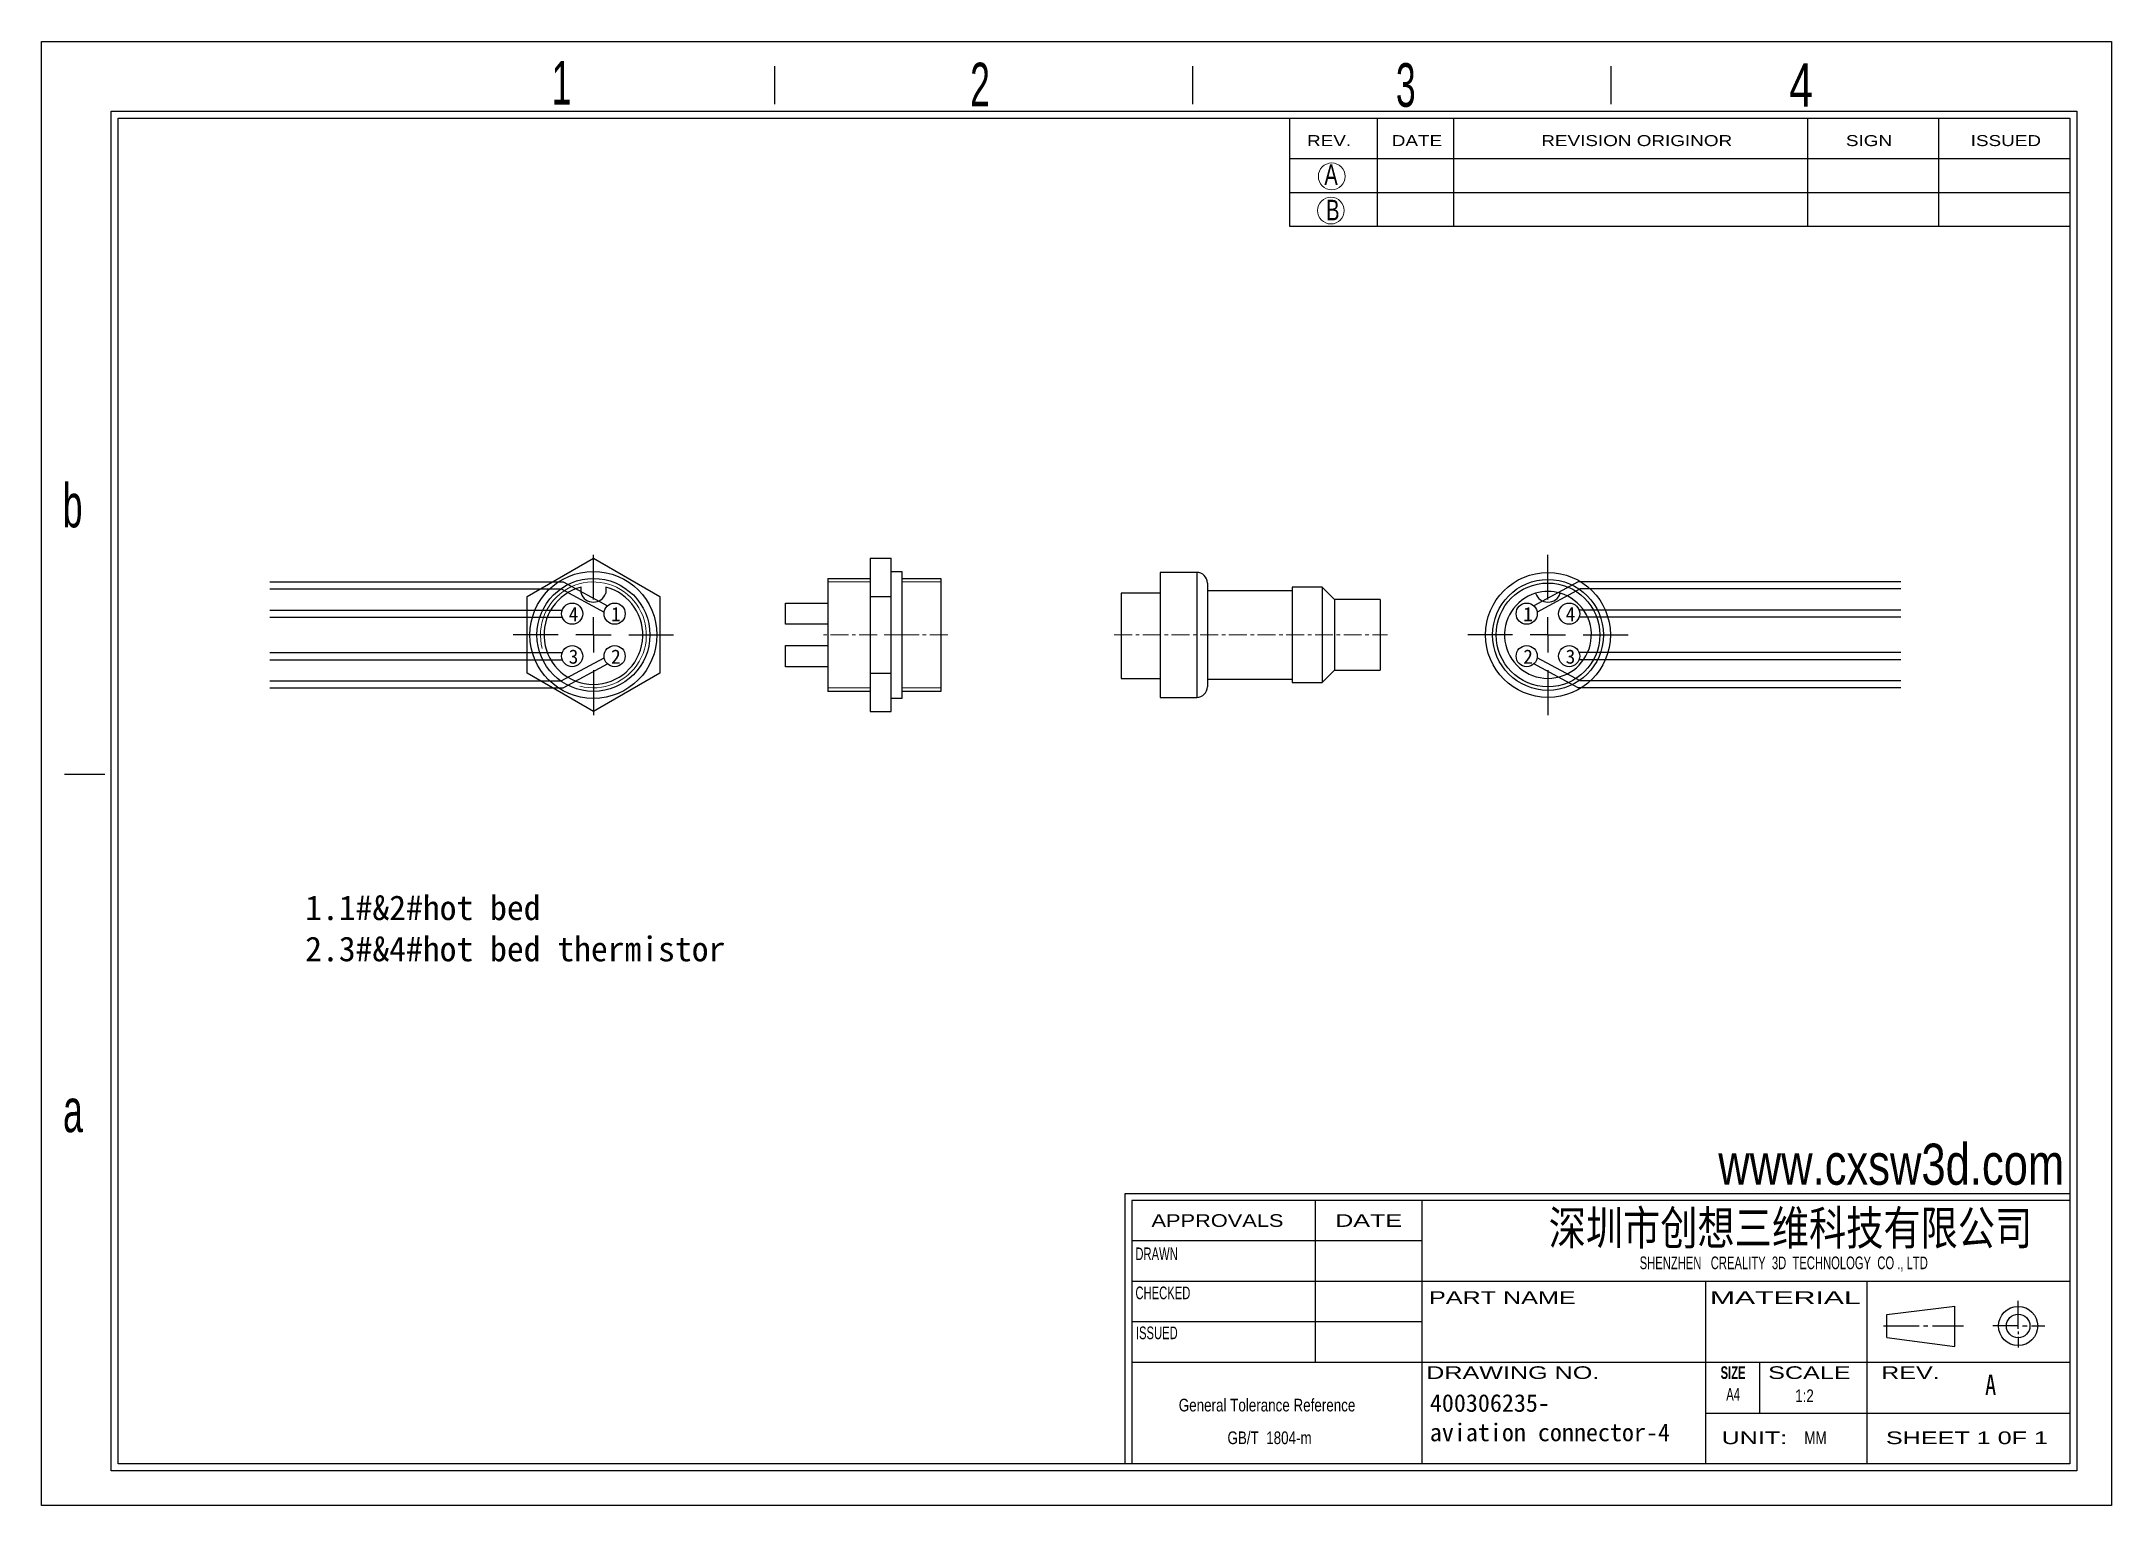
# Model space of a CAD drawing. Header units: millimetres. Extents: x 5352 to 5939, y -2514 to -2099.
import ezdxf

# ---------------------------------------------------------------- set-up
doc = ezdxf.new("R2010")
doc.units = ezdxf.units.MM
doc.header["$LTSCALE"] = 0.4
doc.linetypes.add('CENTER', pattern=[50.8, 31.75, -6.35, 6.35, -6.35])
doc.linetypes.add('CENTERX2', pattern=[20.32, 12.7, -2.54, 2.54, -2.54])
doc.layers.add('SLD-0', color=179, linetype='Continuous')
doc.layers.add('中心线', color=1, linetype='CENTER')
doc.styles.add('SLDTEXTSTYLE0', font='arial.ttf', dxfattribs={"width": 0.7584})
doc.styles.add('SLDTEXTSTYLE1', font='arial.ttf', dxfattribs={"width": 0.63516})
doc.styles.add('SLDTEXTSTYLE2', font='GOTHIC.TTF', dxfattribs={"width": 0.7304})
doc.styles.add('SLDTEXTSTYLE3', font='GOTHIC.TTF', dxfattribs={"width": 0.61171})
doc.styles.add('SLDTEXTSTYLE4', font='arialbd.ttf', dxfattribs={"width": 0.63516})
doc.styles.add('SLDTEXTSTYLE5', font='arial.ttf', dxfattribs={"width": 1.422})
doc.styles.add('SLDTEXTSTYLE6', font='arial.ttf', dxfattribs={"width": 1.2324})
doc.styles.add('SLDTEXTSTYLE7', font='arial.ttf', dxfattribs={"width": 1.7064})
doc.styles.add('SLDTEXTSTYLE8', font='', dxfattribs={"width": 0.8, "bigfont": 'bigfont'})
doc.styles.add('SLDTEXTSTYLE9', font='', dxfattribs={"width": 0.8})
doc.styles.get("Standard").update_dxf_attribs({"font": ''})
doc.styles.get('SLDTEXTSTYLE8').set_extended_font_data('宋体', bold=True)
doc.styles.get('SLDTEXTSTYLE9').set_extended_font_data('宋体')
doc.styles.get('Standard').set_extended_font_data('SimSun')

# ---------------------------------------------------------------- blocks, each defined once
blk = doc.blocks.new('SW_CENTERMARKSYMBOL_4')
at = {"layer": '中心线', "color": 0}
for p, q in [((0, 10), (0, 23)), ((-10, 0), (-23, 0)), ((0, 0), (-5, 0)), ((0, 0), (0, 5)), ((0, 0), (0, -5)), ((0, 0), (5, 0)), ((10, 0), (23, 0)), ((0, -10), (0, -23))]:
    blk.add_line(p, q, dxfattribs=at)
blk = doc.blocks.new('SW_NOTE_0')
at = {"layer": 'SLD-0', "color": 0, "char_height": 3.5853, "attachment_point": 2, "style": 'SLDTEXTSTYLE0'}
for s, insert in [('General Tolerance Reference ', (26.04, 4.62)), (' GB/T  1804-m', (26.22, -4.64))]:
    blk.add_mtext(s, dxfattribs=dict(at, insert=insert))

msp = doc.modelspace()

# ---------------------------------------------------------------- linework, layer by layer
at = {"color": 7, "linetype": 'Continuous', "lineweight": 25}
for p, q in [((5490.08, -2256.13), (5508.88, -2245.28)), ((5508.88, -2245.28), (5527.68, -2256.13)), ((5587.28, -2245.28), (5587.28, -2256.13)), ((5587.28, -2245.28), (5593.28, -2245.28)), ((5593.28, -2256.13), (5593.28, -2245.28)), ((5575.28, -2250.99), (5587.28, -2250.99)), ((5575.28, -2250.99), (5575.28, -2282.99)), ((5593.28, -2248.99), (5596.28, -2248.99)), ((5596.28, -2248.99), (5596.28, -2284.99)), ((5596.28, -2250.99), (5607.28, -2250.99)), ((5607.28, -2250.99), (5607.28, -2282.99)), ((5679.85, -2249.29), (5669.45, -2249.29)), ((5669.45, -2249.29), (5669.45, -2284.69)), ((5682.85, -2252.29), (5682.85, -2281.69)), ((5490.08, -2277.84), (5490.08, -2256.13)), ((5505.38, -2255.2), (5505.38, -2253.43)), ((5512.38, -2253.43), (5512.38, -2255.2)), ((5527.68, -2256.13), (5527.68, -2277.84)), ((5563.28, -2257.98), (5575.28, -2257.98)), ((5563.28, -2260.98), (5563.28, -2257.98)), ((5587.28, -2256.13), (5587.28, -2277.84)), ((5587.28, -2256.13), (5593.28, -2256.13)), ((5593.28, -2277.84), (5593.28, -2256.13)), ((5658.45, -2255.2), (5658.45, -2279.29)), ((5669.45, -2255.2), (5658.45, -2255.2)), ((5706.85, -2254.49), (5682.85, -2254.49)), ((5715.35, -2253.49), (5706.85, -2253.49)), ((5706.85, -2253.49), (5706.85, -2280.49)), ((5718.85, -2256.99), (5715.35, -2253.49)), ((5715.35, -2253.49), (5715.35, -2280.49)), ((5731.85, -2256.99), (5718.85, -2256.99)), ((5718.85, -2256.99), (5718.85, -2276.99)), ((5731.85, -2256.99), (5731.85, -2276.99)), ((5563.28, -2263.98), (5563.28, -2260.98)), ((5575.28, -2263.98), (5563.28, -2263.98)), ((5563.28, -2270), (5575.28, -2270)), ((5563.28, -2273), (5563.28, -2270)), ((5563.28, -2276), (5563.28, -2273)), ((5508.88, -2288.7), (5490.08, -2277.84)), ((5527.68, -2277.84), (5508.88, -2288.7)), ((5575.28, -2276), (5563.28, -2276)), ((5587.28, -2277.84), (5593.28, -2277.84)), ((5587.28, -2277.84), (5587.28, -2288.7)), ((5593.28, -2288.7), (5593.28, -2277.84)), ((5658.45, -2279.29), (5669.45, -2279.29)), ((5682.85, -2279.49), (5706.85, -2279.49)), ((5706.85, -2280.49), (5715.35, -2280.49)), ((5715.35, -2280.49), (5718.85, -2276.99)), ((5718.85, -2276.99), (5731.85, -2276.99)), ((5587.28, -2282.99), (5575.28, -2282.99)), ((5596.28, -2284.99), (5593.28, -2284.99)), ((5607.28, -2282.99), (5596.28, -2282.99)), ((5669.45, -2284.69), (5679.85, -2284.69)), ((5587.28, -2288.7), (5593.28, -2288.7))]:
    msp.add_line(p, q, dxfattribs=at)
for p, q in [((5417.21, -2251.98), (5500.29, -2251.98)), ((5500.29, -2251.98), (5512.87, -2258.76)), ((5787.94, -2251.98), (5775.36, -2258.76)), ((5879.35, -2251.98), (5787.94, -2251.98)), ((5417.21, -2253.98), (5499.78, -2253.98)), ((5499.78, -2253.98), (5511.92, -2260.52)), ((5788.44, -2253.98), (5776.3, -2260.52)), ((5879.35, -2253.98), (5788.44, -2253.98)), ((5417.21, -2259.98), (5500.04, -2259.98)), ((5417.21, -2261.98), (5500.04, -2261.98)), ((5879.35, -2259.98), (5788.19, -2259.98)), ((5879.35, -2261.98), (5788.19, -2261.98)), ((5417.21, -2272), (5500.04, -2272)), ((5417.21, -2274), (5500.04, -2274)), ((5499.78, -2280), (5511.92, -2273.46)), ((5500.29, -2282), (5512.87, -2275.22)), ((5787.94, -2282), (5775.36, -2275.22)), ((5788.44, -2280), (5776.3, -2273.46)), ((5879.35, -2272), (5788.19, -2272)), ((5879.35, -2274), (5788.19, -2274)), ((5417.21, -2280), (5499.78, -2280)), ((5879.35, -2280), (5788.44, -2280)), ((5417.21, -2282), (5500.29, -2282)), ((5879.35, -2282), (5787.94, -2282))]:
    msp.add_line(p, q)
at = {"color": 7, "linetype": 'Continuous', "lineweight": 18}
for p, q in [((5575.28, -2251.99), (5587.28, -2251.99)), ((5607.28, -2251.99), (5596.28, -2251.99)), ((5575.28, -2281.99), (5587.28, -2281.99)), ((5607.28, -2281.99), (5596.28, -2281.99))]:
    msp.add_line(p, q, dxfattribs=at)
at = {"color": 8, "linetype": 'Continuous', "lineweight": 25}
msp.add_line((5679.85, -2249.29), (5679.85, -2284.69), dxfattribs=at)
at = {"color": 7, "linetype": 'Continuous', "lineweight": 25}
for centre, radius in [((5508.88, -2266.99), 18), ((5508.88, -2266.99), 16), ((5779.35, -2266.99), 17.7), ((5779.35, -2266.99), 15.7), ((5779.35, -2266.99), 14.7), ((5502.86, -2260.98), 3), ((5514.89, -2260.98), 3), ((5773.34, -2260.98), 3), ((5785.36, -2260.98), 3), ((5502.86, -2273), 3), ((5514.89, -2273), 3), ((5773.34, -2273), 3), ((5785.36, -2273), 3)]:
    msp.add_circle(centre, radius, dxfattribs=at)
at = {"color": 7, "linetype": 'Continuous', "lineweight": 18}
msp.add_arc((5508.88, -2266.99), 15, 255, 195, dxfattribs=at)
msp.add_arc((5508.88, -2266.99), 15, 255, 195, dxfattribs=at)
at = {"color": 7, "linetype": 'Continuous', "lineweight": 25}
for centre, radius, start, end in [((5679.85, -2252.29), 3, 0, 90), ((5508.88, -2266.99), 14, 104.47751, 75.52249), ((5508.88, -2253.99), 3.7, 199.04873, 340.95127), ((5779.35, -2266.99), 12.3, 106.53212, 73.46788), ((5779.35, -2266.99), 12.3, 73.46788, 106.53212), ((5779.35, -2253.99), 3.7, 199.04873, 340.95127), ((5679.85, -2281.69), 3, 270, 0)]:
    msp.add_arc(centre, radius, start, end, dxfattribs=at)
at = {"layer": 'SLD-0'}
for p, q in [((5352.47, -2098.87), (5939.06, -2098.87)), ((5352.47, -2513.63), (5352.47, -2098.87)), ((5939.06, -2098.87), (5939.06, -2513.63)), ((5374.19, -2501.77), (5374.19, -2120.59)), ((5374.19, -2120.59), (5927.21, -2120.59)), ((5852.88, -2120.59), (5852.88, -2151.19)), ((5890.04, -2120.59), (5890.04, -2151.19)), ((5927.21, -2120.59), (5927.21, -2501.77)), ((5927.21, -2501.77), (5374.19, -2501.77)), ((5939.06, -2513.63), (5352.47, -2513.63))]:
    msp.add_line(p, q, dxfattribs=at)
at = {"layer": 'SLD-0', "color": 6, "linetype": 'Continuous'}
for p, q in [((5560.25, -2116.64), (5560.25, -2105.87)), ((5678.75, -2116.64), (5678.75, -2105.87)), ((5797.25, -2116.64), (5797.25, -2105.87)), ((5372.22, -2503.75), (5372.22, -2118.62)), ((5372.22, -2118.62), (5929.18, -2118.62)), ((5929.18, -2118.62), (5929.18, -2503.75)), ((5370.45, -2306.51), (5358.98, -2306.51)), ((5929.18, -2503.75), (5372.22, -2503.75))]:
    msp.add_line(p, q, dxfattribs=at)
at = {"layer": 'SLD-0', "color": 179, "linetype": 'Continuous'}
for p, q in [((5706.16, -2120.59), (5706.16, -2151.19)), ((5730.94, -2120.59), (5730.94, -2151.19)), ((5752.62, -2120.59), (5752.62, -2151.19)), ((5706.16, -2132.06), (5927.21, -2132.06)), ((5706.16, -2141.62), (5927.21, -2141.62)), ((5706.16, -2151.19), (5927.21, -2151.19)), ((5927.21, -2425.29), (5659.5, -2425.29)), ((5659.5, -2425.29), (5659.5, -2501.77)), ((5927.21, -2427.2), (5661.42, -2427.2)), ((5661.42, -2427.2), (5661.42, -2501.77)), ((5713.41, -2427.2), (5713.41, -2473.09)), ((5743.64, -2427.2), (5743.64, -2501.77)), ((5743.64, -2438.67), (5661.42, -2438.67)), ((5927.21, -2450.15), (5661.42, -2450.15)), ((5823.95, -2450.15), (5823.95, -2501.77)), ((5869.84, -2501.77), (5869.84, -2450.15)), ((5875.35, -2459.5), (5894.62, -2457.14)), ((5894.62, -2468.52), (5894.62, -2457.14)), ((5912.58, -2463.51), (5912.58, -2455.58)), ((5743.64, -2461.62), (5661.42, -2461.62)), ((5874.42, -2462.75), (5884.5, -2462.75)), ((5875.35, -2466), (5875.35, -2459.5)), ((5885.77, -2462.75), (5887.03, -2462.75)), ((5888.29, -2462.75), (5897.12, -2462.75)), ((5912.58, -2462.75), (5905.38, -2462.75)), ((5913.84, -2462.75), (5915.11, -2462.75)), ((5916.37, -2462.75), (5920.15, -2462.75)), ((5875.35, -2466), (5894.62, -2468.52)), ((5912.58, -2464.28), (5912.58, -2465.05)), ((5912.58, -2465.81), (5912.58, -2468.88)), ((5927.21, -2473.09), (5661.42, -2473.09)), ((5839.25, -2473.09), (5839.25, -2487.43)), ((5823.95, -2487.43), (5927.21, -2487.43))]:
    msp.add_line(p, q, dxfattribs=at)
at = {"layer": 'SLD-0', "lineweight": 18}
for centre in [(5718.09, -2137.09), (5717.84, -2146.78)]:
    msp.add_circle(centre, 3.79, dxfattribs=at)
at = {"layer": 'SLD-0', "color": 179, "linetype": 'Continuous'}
for radius in [5.54, 3.34]:
    msp.add_circle((5912.58, -2462.75), radius, dxfattribs=at)
at = {"layer": '中心线', "linetype": 'CENTERX2', "lineweight": 18}
for p, q in [((5589.28, -2266.99), (5573.28, -2266.99)), ((5596.28, -2266.99), (5591.28, -2266.99)), ((5609.28, -2266.99), (5596.28, -2266.99)), ((5656.45, -2266.99), (5733.85, -2266.99))]:
    msp.add_line(p, q, dxfattribs=at)

# ---------------------------------------------------------------- block references
at = {"layer": 'SLD-0', "color": 179}
msp.add_blockref('SW_NOTE_0', (5673.72, -2487.99), dxfattribs=at)
at = {"layer": '中心线', "xscale": -1, "rotation": 270}
msp.add_blockref('SW_CENTERMARKSYMBOL_4', (5508.88, -2266.99), dxfattribs=at)
at = {"layer": '中心线', "rotation": 90}
msp.add_blockref('SW_CENTERMARKSYMBOL_4', (5779.35, -2266.99), dxfattribs=at)

# ---------------------------------------------------------------- texts
at = {"attachment_point": 1}
for s, insert, char_height, width in [('4', (5501.88, -2259.1), 4, 4.3983), ('1', (5513.9, -2259.1), 4, 4.3983), ('1', (5772.35, -2259.1), 4, 4.3983), ('4', (5784.37, -2259.1), 4, 4.3983), ('3', (5501.88, -2271.13), 4, 4.3983), ('2', (5513.9, -2271.13), 4, 4.3983), ('2', (5772.35, -2271.13), 4, 4.3983), ('3', (5784.37, -2271.13), 4, 4.3983), ('1.1#&2#hot bed\\P2.3#&4#hot bed thermistor', (5427.22, -2340.77), 7, 296.2554), ('400306235-\\Paviation connector-4', (5745.89, -2482.06), 5, 76.8091)]:
    msp.add_mtext(s, dxfattribs=dict(at, insert=insert, char_height=char_height, width=width))
at = {"layer": 'SLD-0'}
for s, insert, char_height, attachment_point, style in [('1', (5497.07, -2104.41), 12.34, 1, 'SLDTEXTSTYLE3'), ('2', (5615.62, -2104.9), 12.34, 1, 'SLDTEXTSTYLE3'), ('3', (5736.26, -2105.03), 12.34, 1, 'SLDTEXTSTYLE3'), ('4', (5847.73, -2105.04), 12.34, 1, 'SLDTEXTSTYLE2'), ('A', (5716, -2133.71), 5.81, 1, 'SLDTEXTSTYLE2'), ('B', (5716.51, -2143.74), 5.81, 1, 'SLDTEXTSTYLE2'), ('b', (5358.51, -2224.17), 12.34, 1, 'SLDTEXTSTYLE3'), ('a', (5358.6, -2395.51), 12.34, 1, 'SLDTEXTSTYLE3'), ('深圳市创想三维科技有限公司', (5848.06, -2430.13), 9.6562, 2, 'SLDTEXTSTYLE8'), ('A', (5903.2, -2476.51), 5.82, 1, 'SLDTEXTSTYLE9')]:
    msp.add_mtext(s, dxfattribs=dict(at, insert=insert, char_height=char_height, attachment_point=attachment_point, style=style))
at = {"layer": 'SLD-0', "color": 179}
for s, insert, char_height, attachment_point, style in [('REV.', (5711.1, -2125.41), 3.107, 1, 'SLDTEXTSTYLE6'), ('DATE', (5735.1, -2125.41), 3.107, 1, 'SLDTEXTSTYLE6'), ('REVISION ORIGINOR', (5777.46, -2125.41), 3.1073, 1, 'SLDTEXTSTYLE6'), ('SIGN', (5863.78, -2125.41), 3.107, 1, 'SLDTEXTSTYLE6'), ('ISSUED', (5899.14, -2125.41), 3.107, 1, 'SLDTEXTSTYLE6'), ('APPROVALS', (5685.7, -2431.09), 3.585, 2, 'SLDTEXTSTYLE6'), ('DATE', (5728.54, -2431.09), 3.585, 2, 'SLDTEXTSTYLE5'), ('DRAWN', (5668.45, -2440.51), 3.585, 2, 'SLDTEXTSTYLE1'), ('SHENZHEN   CREALITY  3D  TECHNOLOGY  CO ., LTD', (5846.16, -2443.07), 3.5853, 2, 'SLDTEXTSTYLE1'), ('CHECKED', (5670.24, -2451.58), 3.585, 2, 'SLDTEXTSTYLE1'), ('PART NAME', (5766.43, -2452.92), 3.585, 2, 'SLDTEXTSTYLE5'), ('MATERIAL', (5846.6, -2452.92), 3.585, 2, 'SLDTEXTSTYLE7'), ('ISSUED', (5668.52, -2462.9), 3.585, 2, 'SLDTEXTSTYLE1'), ('DRAWING NO.', (5769.38, -2474.17), 3.5853, 2, 'SLDTEXTSTYLE5'), ('SIZE', (5831.8, -2474.17), 3.585, 2, 'SLDTEXTSTYLE4'), ('SCALE', (5853.42, -2474.17), 3.585, 2, 'SLDTEXTSTYLE5'), ('REV.', (5882.06, -2474.17), 3.585, 2, 'SLDTEXTSTYLE5'), ('A4', (5831.82, -2480.31), 3.585, 2, 'SLDTEXTSTYLE1'), ('1:2', (5852.04, -2480.72), 3.585, 2, 'SLDTEXTSTYLE0'), ('UNIT:', (5837.84, -2492.63), 3.585, 2, 'SLDTEXTSTYLE5'), ('MM', (5855.17, -2492.63), 3.585, 2, 'SLDTEXTSTYLE0'), ('SHEET 1 0F 1', (5898.08, -2492.63), 3.5853, 2, 'SLDTEXTSTYLE5')]:
    msp.add_mtext(s, dxfattribs=dict(at, insert=insert, char_height=char_height, attachment_point=attachment_point, style=style))
at = {"layer": 'SLD-0', "color": 5, "insert": (5827.62, -2411.1), "char_height": 11.6417, "attachment_point": 1, "style": 'SLDTEXTSTYLE0'}
msp.add_mtext('www.cxsw3d.com', dxfattribs=at)

doc.saveas('drawing.dxf')
